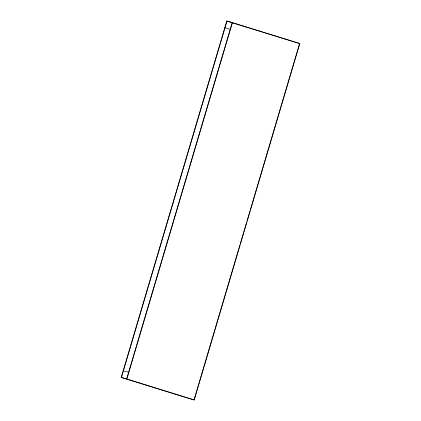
<?xml version="1.0" encoding="UTF-8"?>
<svg xmlns="http://www.w3.org/2000/svg" width="421" height="421" viewBox="0 0 421 421"><rect width="100%" height="100%" fill="white"/><g stroke="black" fill="none" stroke-linecap="round" stroke-linejoin="round"><path stroke-width="0.63" d="M121.201 377.421L226.766 21.05L232.413 22.671L126.853 379.042L121.201 377.421L188.803 398.392M121.422 377.484L226.982 21.113M194.207 399.261L239.896 245.001M240.265 243.77L243.254 233.666M243.622 232.418L246.611 222.33M246.985 221.072L249.974 210.984M250.342 209.737L299.399 44.126M194.234 399.95L299.799 43.579L232.197 22.608L126.637 378.979L194.234 399.95L188.587 398.329M299.799 43.579L226.766 21.05M224.998 27.818L230.213 29.312M123.406 370.78L128.621 372.275"/></g></svg>
